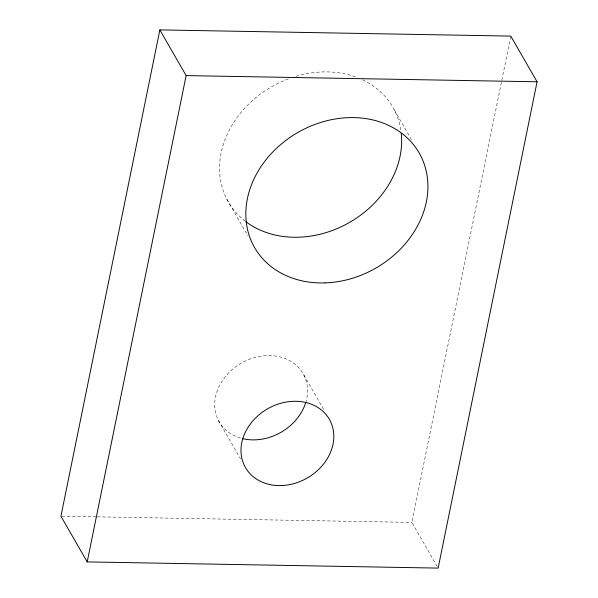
<?xml version="1.0" encoding="UTF-8"?>
<svg xmlns="http://www.w3.org/2000/svg" width="598" height="598" viewBox="0 0 598 598"><rect width="100%" height="100%" fill="white"/><g stroke="black" fill="none" stroke-linecap="round" stroke-linejoin="round"><path stroke-width="0.45" stroke-dasharray="2.99 2.24" d="M437.22 566.5L411.865 522.405L510.61 37.009M61.863 516.231L96.398 516.836M97.325 516.851L411.865 522.405M394.351 109.957L411.402 139.618M226.844 199.194L248.05 236.068M303.829 374.983L324.109 410.258M218.434 420.476L240.56 458.958M362.552 79.788A94.918 78.226 -29.9 0 1 400.937 130.745M245.337 221.275A94.918 78.226 -29.9 0 1 223.114 145.127A94.918 78.226 -29.9 0 1 289.238 78.525M295.935 76.305A94.918 78.226 -29.9 0 1 357.484 77.613M240.336 438.028A48.393 39.879 -29.9 0 1 218.292 388.162A48.393 39.879 -29.9 0 1 276.029 356.116A48.393 39.879 -29.9 0 1 306.019 401.564"/><path stroke-width="0.9" d="M159.86 29.9L60.929 516.209L87.203 561.903L438.14 568.1L537.071 81.791L510.797 36.097L159.86 29.9L186.135 75.595L87.203 561.903M186.135 75.595L537.071 81.791M401.258 133.347A94.918 78.226 -29.9 0 1 349.225 222.598A94.918 78.226 -29.9 0 1 246.062 221.828M305.795 402.319A48.393 39.879 -29.9 0 1 242.751 438.67M325.035 282.899A94.918 78.226 -29.9 0 0 420.977 156.355A94.918 78.226 -29.9 0 0 264.6 161.55A94.918 78.226 -29.9 0 0 325.035 282.899M281.374 485.554A48.393 39.879 -29.9 0 0 330.283 421.037A48.393 39.879 -29.9 0 0 250.562 423.683A48.393 39.879 -29.9 0 0 281.374 485.554"/></g></svg>
